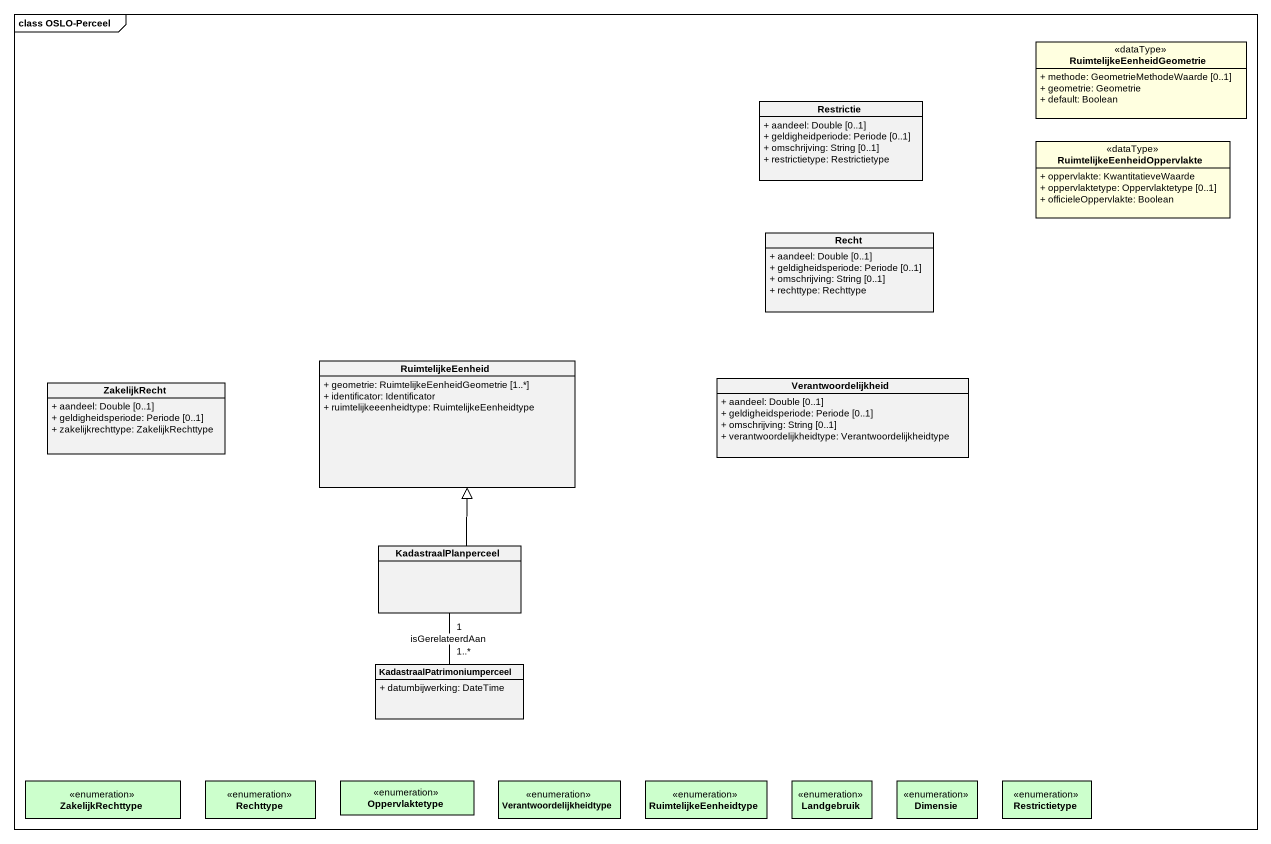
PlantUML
@startuml
mainframe class OSLO-Perceel
hide circle
hide empty members
skinparam classAttributeIconSize 0
class RuimtelijkeEenheidGeometrie <<dataType>> #FFFFE0 {
  + methode: GeometrieMethodeWaarde [0..1]
  + geometrie: Geometrie
  + default: Boolean
}
class Restrictie {
  + aandeel: Double [0..1]
  + geldigheidperiode: Periode [0..1]
  + omschrijving: String [0..1]
  + restrictietype: Restrictietype
}
class "RuimtelijkeEenheidOppervlakte" as RuimtelijkeEenheidOppervlakt <<dataType>> #FFFFE0 {
  + oppervlakte: KwantitatieveWaarde
  + oppervlaktetype: Oppervlaktetype [0..1]
  + officieleOppervlakte: Boolean
}
class Recht {
  + aandeel: Double [0..1]
  + geldigheidsperiode: Periode [0..1]
  + omschrijving: String [0..1]
  + rechttype: Rechttype
}
class RuimtelijkeEenheid {
  + geometrie: RuimtelijkeEenheidGeometrie [1..*]
  + identificator: Identificator
  + ruimtelijkeeenheidtype: RuimtelijkeEenheidtype
}
class ZakelijkRecht {
  + aandeel: Double [0..1]
  + geldigheidsperiode: Periode [0..1]
  + zakelijkrechttype: ZakelijkRechttype
}
class Verantwoordelijkheid {
  + aandeel: Double [0..1]
  + geldigheidsperiode: Periode [0..1]
  + omschrijving: String [0..1]
  + verantwoordelijkheidtype: Verantwoordelijkheidtype
}
class KadastraalPlanperceel
class KadastraalPatrimoniumperceel {
  + datumbijwerking: DateTime
}
enum ZakelijkRechttype #CCFFCC
enum Rechttype #CCFFCC
enum Oppervlaktetype #CCFFCC
enum Verantwoordelijkheidtype #CCFFCC
enum RuimtelijkeEenheidtype #CCFFCC
enum Landgebruik #CCFFCC
enum Dimensie #CCFFCC
enum Restrictietype #CCFFCC
KadastraalPlanperceel -up-|> RuimtelijkeEenheid
KadastraalPatrimoniumperceel "1..*" -up- "1" KadastraalPlanperceel : isGerelateerdAan
@enduml
